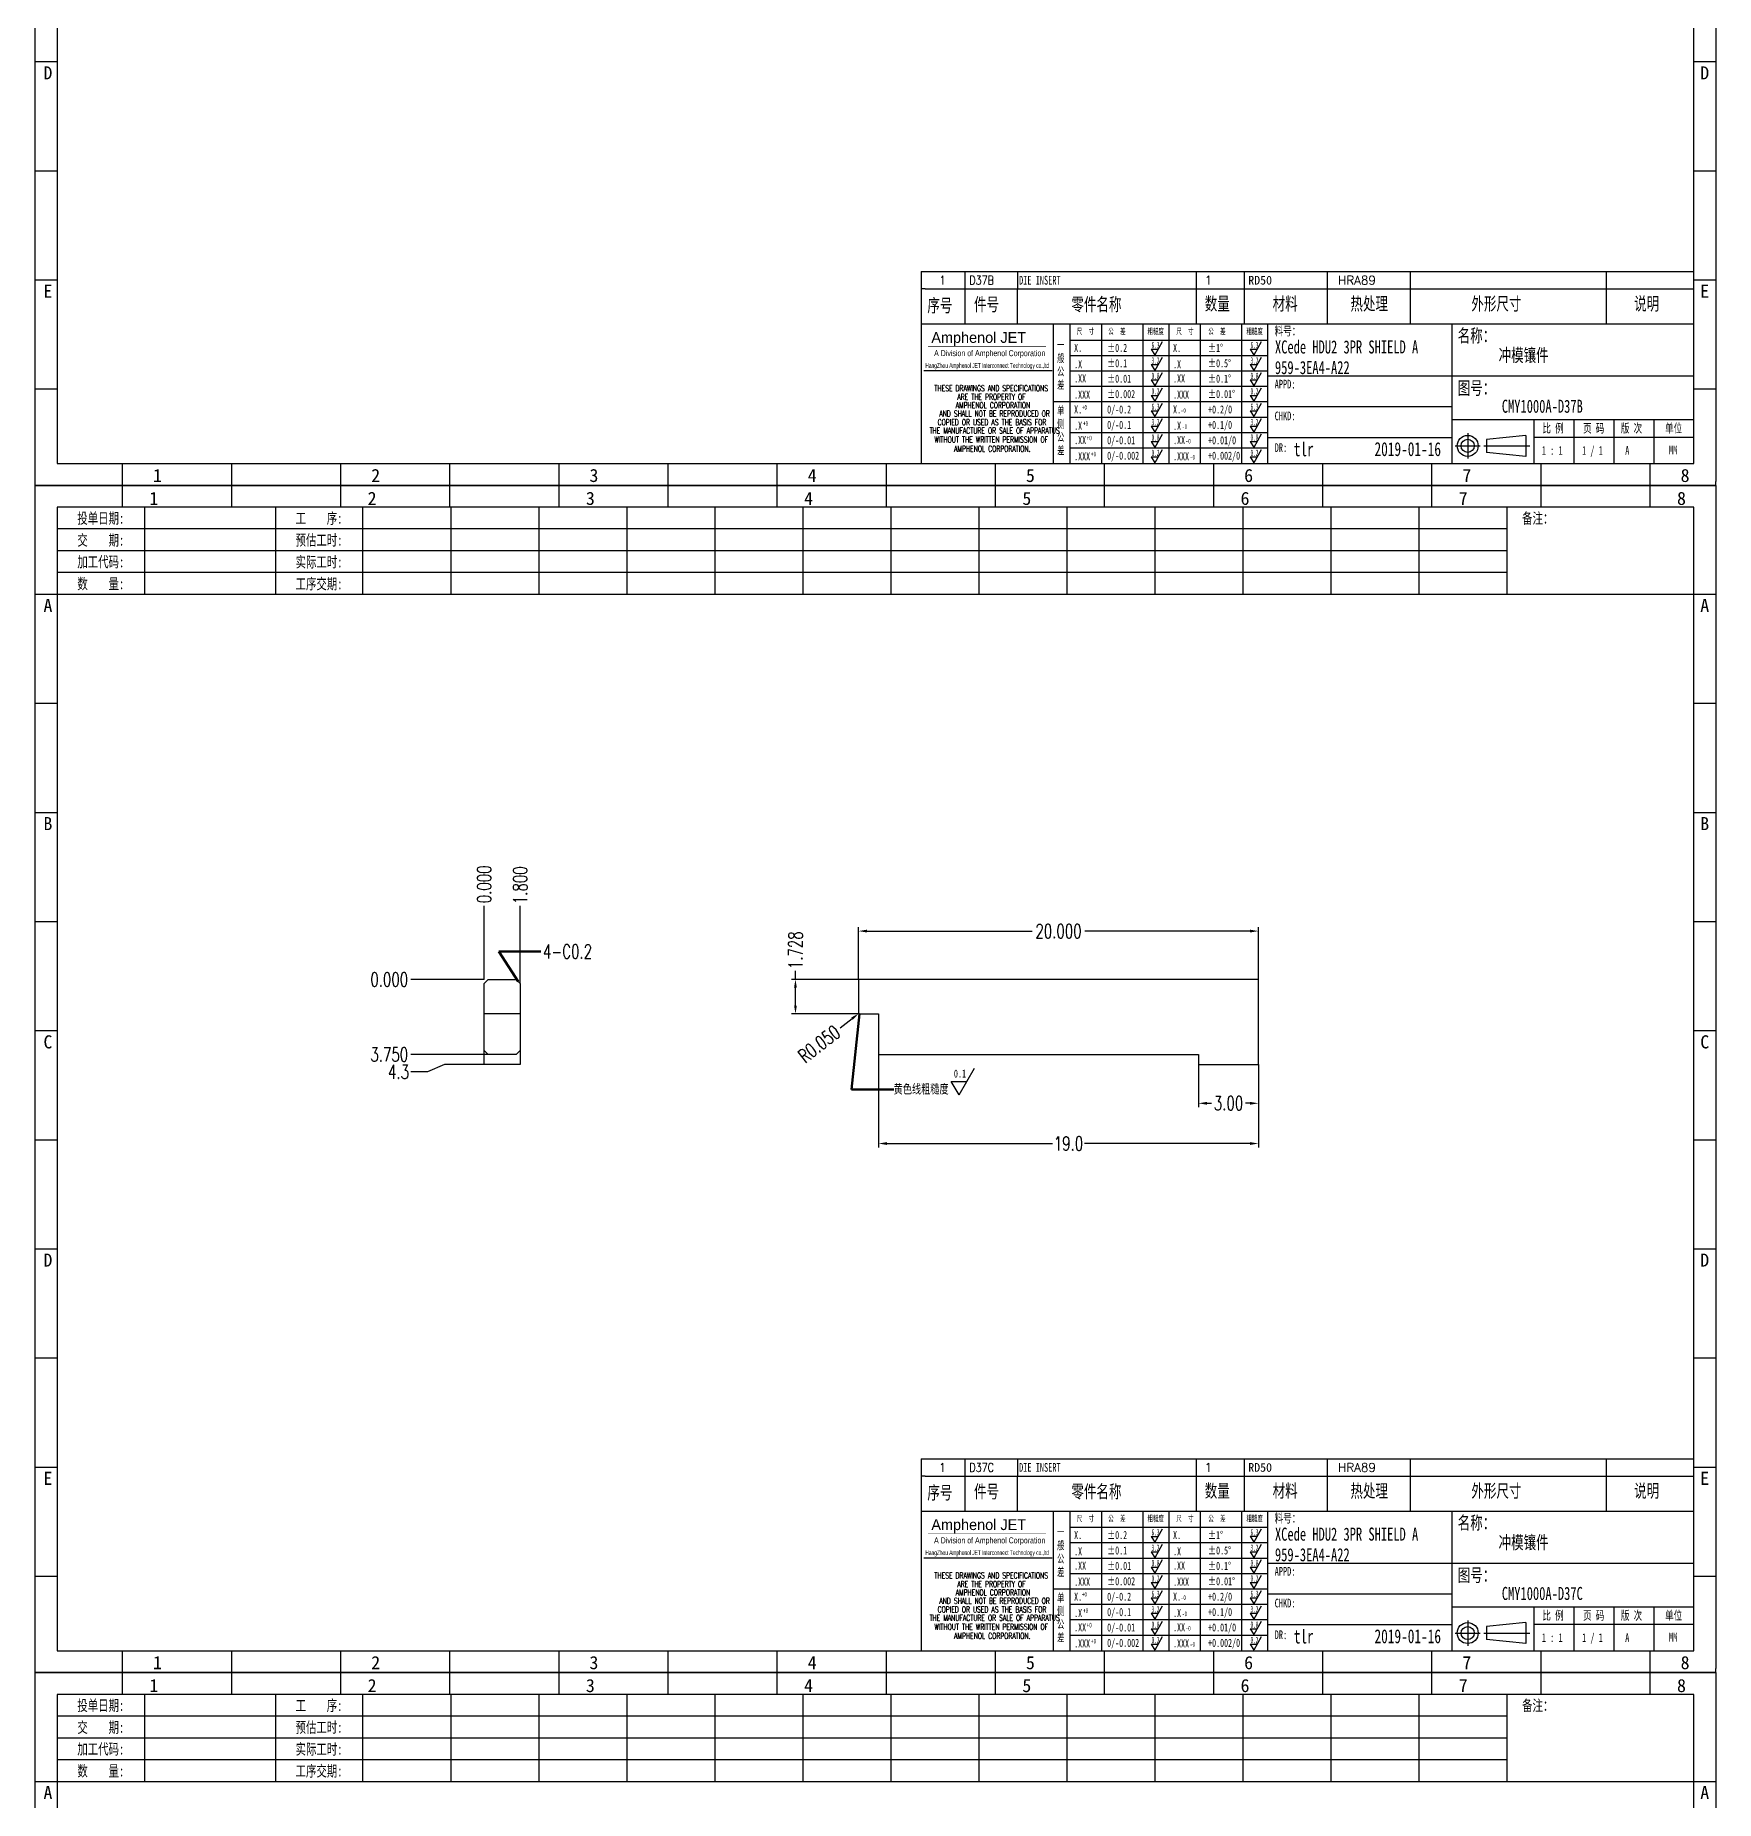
# Model space of a CAD drawing. Header units: millimetres. Extents: x -2852 to 5627, y -2271 to 1849.
# Drawn here: x -459.4 to -375.4, y -14.6 to 73.6 of the extents above; entities that cross this region are included whole.
import ezdxf
from ezdxf.enums import TextEntityAlignment as Align

# ---------------------------------------------------------------- set-up
doc = ezdxf.new("R2010")
doc.units = ezdxf.units.MM
doc.header["$PDSIZE"] = 3
for name, color, linetype in [('1', 7, 'Continuous'), ('41', 1, 'Continuous'), ('D03', 7, 'Continuous')]:
    doc.layers.add(name, color=color, linetype=linetype)
doc.styles.add('CH', font='仿宋_GB2312_0.ttf')
doc.styles.add('jet02', font='simplex.shx', dxfattribs={"width": 0.7})
doc.styles.add('SIMPLEX', font='SIMPLEX')
doc.styles.get("Standard").update_dxf_attribs({"font": '仿宋_GB2312_0.ttf', "width": 0.7})
doc.styles.add('TEXTSTYLE_1', font='TRIUMB.TTF')
doc.styles.add('TEXTSTYLE_2', font='TRIUM.TTF')
doc.styles.add('tk', font='', dxfattribs={"width": 0.7})
doc.styles.add('tk 2', font='仿宋_GB2312_0.ttf', dxfattribs={"width": 0.65})
doc.styles.add('tk 4', font='simplex.shx', dxfattribs={"width": 0.65, "bigfont": 'bigfont.shx'})
doc.styles.get('tk').set_extended_font_data('NSimSun')
doc.dimstyles.new('jet02', dxfattribs={"dimtxt": 3.5, "dimasz": 2.1, "dimexe": 1, "dimexo": 0, "dimgap": 0.5, "dimtad": 0, "dimtoh": 1, "dimdec": 3, "dimzin": 9, "dimdsep": 46, "dimtxsty": 'jet02', "dimcen": 0, "dimclrt": 256, "dimazin": 2, "dimtfac": 1, "dimtdec": 3, "dimtofl": 0, "dimtmove": 0, "dimatfit": 1, "dimfxl": 0, "dimarcsym": 0})

# ---------------------------------------------------------------- blocks, each defined once
blk = doc.blocks.new('A3-N')
at = {"layer": '1', "color": 1}
for p, q in [((0, 0), (0, 296.73)), ((0, 296.73), (420, 296.73)), ((21.82, 291.27), (21.82, 296.73)), ((49.09, 291.27), (49.09, 296.73)), ((76.36, 291.27), (76.36, 296.73)), ((103.64, 291.27), (103.64, 296.73)), ((103.64, 291.27), (103.64, 296.73)), ((103.64, 291.27), (103.64, 296.73)), ((130.91, 291.27), (130.91, 296.73)), ((158.18, 291.27), (158.18, 296.73)), ((185.45, 291.27), (185.45, 296.73)), ((212.73, 291.27), (212.73, 296.73)), ((240, 291.27), (240, 296.73)), ((267.27, 291.27), (267.27, 296.73)), ((294.55, 291.27), (294.55, 296.73)), ((321.82, 291.27), (321.82, 296.73)), ((349.09, 291.27), (349.09, 296.73)), ((376.36, 291.27), (376.36, 296.73)), ((403.64, 291.27), (403.64, 296.73)), ((420, 296.73), (420, 1)), ((5.45, 269.45), (0, 269.45)), ((420, 269.45), (414.55, 269.45)), ((5.45, 242.18), (0, 242.18)), ((420, 242.18), (414.55, 242.18)), ((5.45, 214.91), (0, 214.91)), ((420, 214.91), (414.55, 214.91)), ((5.45, 187.64), (0, 187.64)), ((420, 187.64), (414.55, 187.64)), ((5.45, 160.36), (0, 160.36)), ((420, 160.36), (414.55, 160.36)), ((5.45, 133.09), (0, 133.09)), ((420, 133.09), (414.55, 133.09)), ((5.45, 105.82), (0, 105.82)), ((420, 105.82), (414.55, 105.82)), ((5.45, 78.55), (0, 78.55)), ((420, 78.55), (414.55, 78.55)), ((5.45, 51.27), (0, 51.27)), ((222.45, 49.09), (221.45, 49.09)), ((221.45, 49.09), (221.45, 40.36)), ((222.45, 49.09), (414.55, 49.09)), ((232.36, 49.09), (232.36, 40.36)), ((245.45, 49.09), (245.45, 40.36)), ((290.18, 49.09), (290.18, 40.36)), ((302.18, 49.09), (302.18, 40.36)), ((322.91, 49.09), (322.91, 40.36)), ((343.64, 49.09), (343.64, 40.36)), ((392.73, 40.36), (392.73, 49.09)), ((420, 51.27), (414.55, 51.27)), ((258.55, 40.36), (258.55, 5.44)), ((266.45, 40.36), (266.45, 5.44)), ((276.78, 40.36), (276.78, 5.45)), ((291.18, 40.36), (291.18, 5.45)), ((301.51, 40.37), (301.51, 5.46)), ((308.01, 40.36), (308.01, 5.45)), ((354.09, 40.36), (354.09, 5.45)), ((308.01, 32.39), (258.55, 32.39)), ((308.01, 28.54), (258.55, 28.54)), ((414.55, 27.27), (308.01, 27.27)), ((5.45, 24), (0, 24)), ((308.01, 24.69), (258.55, 24.69)), ((420, 24), (414.55, 24)), ((354.09, 19.63), (308.01, 19.63)), ((308.01, 16.99), (258.55, 16.99)), ((414.55, 16.36), (354.09, 16.36)), ((374.55, 16.36), (374.55, 5.45)), ((384.55, 16.36), (384.55, 5.45)), ((394.55, 16.36), (394.55, 5.45)), ((404.55, 16.36), (404.55, 5.45)), ((308.01, 13.14), (258.55, 13.14)), ((308.01, 9.29), (258.55, 9.29)), ((308.01, 11.99), (354.09, 11.99)), ((372.51, 12.49), (362.69, 11.5)), ((362.69, 11.5), (362.69, 8.23)), ((372.51, 12.49), (372.51, 7.25)), ((414.55, 12), (374.55, 12)), ((21.82, 0), (21.82, 5.45)), ((49.09, 0), (49.09, 5.45)), ((76.36, 0), (76.36, 5.45)), ((103.64, 0), (103.64, 5.45)), ((130.91, 0), (130.91, 5.45)), ((158.18, 0), (158.18, 5.45)), ((185.45, 0), (185.45, 5.45)), ((212.73, 0), (212.73, 5.45)), ((240, 0), (240, 5.45)), ((267.27, 0), (267.27, 5.45)), ((294.55, 0), (294.55, 5.45)), ((321.82, 0), (321.82, 5.45)), ((349.09, 0), (349.09, 5.45)), ((372.51, 7.25), (362.69, 8.23)), ((376.36, 0), (376.36, 5.45)), ((403.64, 0), (403.64, 5.45)), ((1, 0), (0, 0)), ((420, 0), (1, 0)), ((420, 0), (420, 1))]:
    blk.add_line(p, q, dxfattribs=at)
at = {"layer": '1'}
for p, q in [((414.55, 278.18), (414.55, 284.73)), ((221.45, 40.36), (221.45, 5.45)), ((221.45, 40.36), (414.55, 40.36)), ((221.45, 40.36), (414.55, 40.36)), ((254.41, 40.36), (254.41, 5.45)), ((283.28, 40.36), (283.28, 5.45)), ((308.01, 36.24), (258.55, 36.24)), ((222.08, 28.67), (254.12, 28.67)), ((308.01, 20.84), (254.41, 20.84))]:
    blk.add_line(p, q, dxfattribs=at)
at = {"layer": '1', "color": 1, "ltscale": 0.05}
for p, q in [((281.68, 35.84), (279.79, 32.56)), ((306.41, 35.84), (304.52, 32.56)), ((278.93, 34.04), (279.79, 32.56)), ((278.93, 34.04), (280.65, 34.04)), ((281.68, 31.99), (279.79, 28.71)), ((303.66, 34.05), (304.52, 32.56)), ((303.66, 34.05), (305.38, 34.05)), ((306.41, 31.99), (304.52, 28.71)), ((278.93, 30.19), (279.79, 28.71)), ((278.93, 30.19), (280.65, 30.19)), ((281.68, 28.14), (279.79, 24.86)), ((303.66, 30.2), (305.38, 30.2)), ((303.66, 30.2), (304.52, 28.71)), ((306.41, 28.14), (304.52, 24.86)), ((278.93, 26.34), (279.79, 24.86)), ((278.93, 26.34), (280.65, 26.34)), ((278.93, 22.49), (280.65, 22.49)), ((278.93, 22.49), (279.79, 21.01)), ((281.68, 24.29), (279.79, 21.01)), ((303.66, 26.35), (304.52, 24.86)), ((303.66, 26.35), (305.38, 26.35)), ((303.66, 22.5), (305.38, 22.5)), ((303.66, 22.5), (304.52, 21.01)), ((306.41, 24.29), (304.52, 21.01)), ((278.93, 18.66), (279.79, 17.17)), ((278.93, 18.66), (280.65, 18.66)), ((281.68, 20.45), (279.79, 17.17)), ((303.66, 18.66), (304.52, 17.18)), ((303.66, 18.66), (305.38, 18.66)), ((306.41, 20.46), (304.52, 17.18)), ((278.93, 14.81), (280.65, 14.81)), ((278.93, 14.81), (279.79, 13.32)), ((281.68, 16.6), (279.79, 13.32)), ((303.66, 14.81), (305.38, 14.81)), ((303.66, 14.81), (304.52, 13.33)), ((306.41, 16.61), (304.52, 13.33)), ((278.93, 10.96), (279.79, 9.47)), ((278.93, 10.96), (280.65, 10.96)), ((281.68, 12.75), (279.79, 9.47)), ((281.68, 8.9), (279.79, 5.62)), ((303.66, 10.96), (304.52, 9.48)), ((303.66, 10.96), (305.38, 10.96)), ((306.41, 12.76), (304.52, 9.48)), ((306.41, 8.91), (304.52, 5.63)), ((278.93, 7.11), (279.79, 5.62)), ((278.93, 7.11), (280.65, 7.11)), ((303.66, 7.11), (305.38, 7.11)), ((303.66, 7.11), (304.52, 5.63))]:
    blk.add_line(p, q, dxfattribs=at)
at = {"layer": '1', "color": 1, "ltscale": 0.1}
for p, q in [((354.86, 9.87), (361.17, 9.87)), ((358.01, 13.02), (358.01, 6.71)), ((362.03, 9.87), (373.54, 9.87))]:
    blk.add_line(p, q, dxfattribs=at)
at = {"layer": '1'}
blk.add_lwpolyline([(221.45, 5.45), (414.55, 5.45), (414.55, 291.27), (5.45, 291.27), (5.45, 5.45), (414.55, 5.45)], dxfattribs=at)
at = {"layer": '1', "color": 7, "linetype": 'Continuous', "const_width": 0.123}
blk.add_lwpolyline([(223.11, 34.74), (252.6, 34.76)], dxfattribs=at)
at = {"layer": '1', "color": 1}
for radius in [2.62, 1.64]:
    blk.add_circle((358.01, 9.87), radius, dxfattribs=at)
at = {"layer": '41'}
for p, q in [((27.27, 291.27), (27.27, 269.45)), ((60, 291.27), (60, 269.45)), ((81.82, 291.27), (81.82, 269.45)), ((103.82, 291.27), (103.82, 269.45)), ((125.82, 291.27), (125.82, 269.45)), ((147.82, 291.27), (147.82, 269.45)), ((169.82, 291.27), (169.82, 269.45)), ((191.82, 291.27), (191.82, 269.45)), ((213.82, 291.27), (213.82, 269.45)), ((235.82, 291.27), (235.82, 269.45)), ((257.82, 291.27), (257.82, 269.45)), ((279.82, 291.27), (279.82, 269.45)), ((301.82, 291.27), (301.82, 269.45)), ((323.82, 291.27), (323.82, 269.45)), ((345.82, 291.27), (345.82, 269.45)), ((367.82, 291.27), (367.82, 269.45)), ((367.82, 285.82), (5.45, 285.82)), ((367.82, 280.36), (5.45, 280.36)), ((367.82, 274.91), (5.45, 274.91)), ((414.55, 269.45), (5.45, 269.45))]:
    blk.add_line(p, q, dxfattribs=at)
at = {"layer": '1', "color": 1}
for s, p in [('1', (29.64, 295.11)), ('2', (84.18, 295.11)), ('3', (138.73, 295.11)), ('4', (193.27, 295.11)), ('5', (247.82, 295.11)), ('6', (302.36, 295.11)), ('7', (356.91, 295.11)), ('8', (411.45, 295.11)), ('1', (30.53, 4.11)), ('2', (85.08, 4.11)), ('3', (139.62, 4.11)), ('4', (194.17, 4.11)), ('5', (248.72, 4.11)), ('6', (303.26, 4.11)), ('7', (357.81, 4.11)), ('8', (412.35, 4.11))]:
    blk.add_text(s, height=3.27, dxfattribs=at).set_placement(p, align=Align.TOP_CENTER)
at = {"layer": '1', "style": 'tk', "width": 0.7}
for s, p in [('投单日期:', (16.36, 288.55)), ('工    序:', (70.91, 288.55)), ('备注：', (375.51, 288.55)), ('交    期:', (16.36, 283.09)), ('预估工时:', (70.91, 283.09)), ('加工代码:', (16.36, 277.64)), ('实际工时:', (70.91, 277.64)), ('数    量:', (16.36, 272.18)), ('工序交期:', (70.91, 272.18))]:
    blk.add_text(s, height=2.727, dxfattribs=at).set_placement(p, align=Align.MIDDLE)
at = {"layer": '1', "color": 1}
for s, p in [('A', (2.04, 268.36)), ('B', (2.04, 213.82)), ('C', (2.04, 159.27)), ('D', (2.04, 104.73)), ('E', (2.04, 50.18))]:
    blk.add_text(s, height=3.27, dxfattribs=at).set_placement(p, align=Align.TOP_LEFT)
for s, p in [('A', (418.37, 268.36)), ('B', (418.37, 213.82)), ('C', (418.37, 159.27)), ('D', (418.37, 104.73)), ('E', (418.37, 50.18))]:
    blk.add_text(s, height=3.27, dxfattribs=at).set_placement(p, align=Align.TOP_RIGHT)
at = {"layer": '1', "color": 1, "style": 'tk 2', "width": 0.7}
for s, height, p in [('序号', 3.273, (222.96, 43.34)), ('件号', 3.273, (234.62, 43.61)), ('零件名称', 3.273, (258.97, 43.61)), ('数量', 3.273, (292.3, 43.78)), ('材料', 3.273, (309.27, 43.78)), ('热处理', 3.273, (328.71, 43.78)), ('外形尺寸', 3.273, (358.94, 43.78)), ('说明', 3.273, (399.61, 43.78)), ('料号：', 2.182, (309.77, 37.46)), ('名称：', 3.273, (355.52, 35.79)), ('图号：', 3.273, (355.52, 22.7)), ('比 例', 2.182, (376.69, 13.18)), ('页 码', 2.182, (386.85, 13.18)), ('版 次', 2.182, (396.31, 13.18)), ('单位', 2.182, (407.35, 13.18))]:
    blk.add_text(s, height=height, dxfattribs=at).set_placement(p)
at = {"layer": '1', "color": 7, "linetype": 'Continuous', "style": 'TEXTSTYLE_1'}
blk.add_text('Amphenol JET', height=2.7, dxfattribs=at).set_placement((223.96, 35.61))
at = {"layer": '1', "color": 1, "style": 'tk 2', "width": 0.7}
for s, p in [('X.', (259.64, 34.37)), ('%%P0.2', (267.9, 34.37)), ('X.', (284.37, 34.37)), ('%%P1%%D', (293.12, 34.37)), ('.X', (259.64, 30.28)), ('%%P0.1', (267.9, 30.52)), ('.X', (284.37, 30.28)), ('%%P0.5%%D', (293.12, 30.52)), ('.XX', (259.64, 26.71)), ('%%P0.01', (267.9, 26.67)), ('.XX', (284.37, 26.71)), ('%%P0.1%%D', (293.12, 26.67)), ('.XXX', (259.64, 22.68)), ('%%P0.002', (267.9, 22.82)), ('.XXX', (284.37, 22.68)), ('%%P0.01%%D', (293.12, 22.82)), ('X.', (259.64, 18.97)), ('0/-0.2', (267.9, 18.97)), ('X.', (284.37, 18.97)), ('+0.2/0', (293.12, 18.97)), ('.X', (259.64, 14.88)), ('0/-0.1', (267.9, 15.12)), ('.X', (284.37, 14.88)), ('+0.1/0', (293.12, 15.12)), ('.XX', (259.64, 11.31)), ('0/-0.01', (267.9, 11.27)), ('.XX', (284.37, 11.31)), ('+0.01/0', (293.12, 11.27)), ('.XXX', (259.64, 7.28)), ('0/-0.002', (267.9, 7.42)), ('.XXX', (284.37, 7.28)), ('+0.002/0', (293.12, 7.42))]:
    blk.add_text(s, height=2, dxfattribs=at).set_placement(p, align=Align.MIDDLE_LEFT)
at = {"layer": '1', "color": 1, "ltscale": 0.05, "style": 'tk 2', "width": 0.5}
for s, p in [('6.3', (279.01, 34.26)), ('6.3', (303.74, 34.27)), ('3.2', (279.01, 30.41)), ('3.2', (303.74, 30.42)), ('0.8', (279.01, 26.56)), ('0.8', (303.74, 26.57)), ('0.2', (279.01, 22.71)), ('0.2', (303.74, 22.72)), ('6.3', (279.01, 18.87)), ('6.3', (303.74, 18.88)), ('3.2', (279.01, 15.02)), ('3.2', (303.74, 15.03)), ('0.8', (279.01, 11.17)), ('0.2', (279.01, 7.32)), ('0.8', (303.74, 11.18)), ('0.2', (303.74, 7.33))]:
    blk.add_text(s, height=1.6, dxfattribs=at).set_placement(p)
at = {"layer": '1', "color": 7, "linetype": 'Continuous'}
for s, height, style, width, p in [('A Division of Amphenol Corporation', 1.5, 'TEXTSTYLE_2', 0.7, (224.64, 32.29)), ('HangZhou Amphenol JET Interconnect Technology co.,ltd ', 1.2, 'TEXTSTYLE_2', 0.6, (222.47, 29.36)), ('THESE DRAWINGS AND SPECIFICATIONS', 1.5, 'tk 4', 0.6, (224.73, 23.52)), ('ARE THE PROPERTY OF', 1.5, 'tk 4', 0.6, (230.45, 21.35)), ('AND SHALL NOT BE REPRODUCED OR', 1.5, 'tk 4', 0.6, (225.95, 17.17)), ('AMPHENOL CORPORATION', 1.5, 'tk 4', 0.6, (230.04, 19.27)), ('THE MANUFACTURE OR SALE OF APPARATUS', 1.5, 'tk 4', 0.6, (223.5, 12.92)), ('COPIED OR USED AS THE BASIS FOR', 1.5, 'tk 4', 0.6, (225.54, 15.02)), ('WITHOUT THE WRITTEN PERMISSION OF', 1.5, 'tk 4', 0.6, (224.73, 10.67)), ('AMPHENOL CORPORATION.', 1.5, 'tk 4', 0.6, (229.63, 8.4))]:
    blk.add_text(s, height=height, dxfattribs=dict(at, style=style, width=width)).set_placement(p)
at = {"layer": '1', "style": 'tk 2', "width": 0.7}
for s, p in [('APPD:', (309.77, 24.21)), ('CHKD:', (309.77, 16.27)), ('DR:', (309.77, 8.35))]:
    blk.add_text(s, height=2.182, dxfattribs=at).set_placement(p)
at = {"layer": '1', "color": 7, "style": 'tk 2', "width": 0.7}
blk.add_text('MM', height=2.182, dxfattribs=at).set_placement((408.31, 7.75))
at = {"layer": '1', "color": 1, "ltscale": 0.05, "char_height": 1.5, "width": 6.3627, "attachment_point": 1, "style": 'tk 2'}
for s, insert in [('尺  寸', (260.31, 39.25)), ('公  差', (268.17, 39.25)), ('粗糙度', (277.98, 39.25)), ('尺  寸', (285.2, 39.25)), ('公  差', (293.18, 39.25)), ('粗糙度', (302.71, 39.26))]:
    blk.add_mtext(s, dxfattribs=dict(at, insert=insert))
at = {"layer": '1', "ltscale": 0.05, "char_height": 2, "width": 2.5195, "attachment_point": 1, "style": 'tk 2'}
for s, insert in [('一般公差', (255.39, 36.11)), ('单侧公差', (255.39, 19.71))]:
    blk.add_mtext(s, dxfattribs=dict(at, insert=insert))
at = {"layer": '1', "color": 1, "ltscale": 0.05, "char_height": 1.2, "width": 5.1396, "attachment_point": 1, "line_spacing_factor": 0.8, "style": 'tk 2'}
for s, insert in [('+0', (261.58, 20.13)), ('-0', (286.31, 19.33)), ('+0', (261.88, 16.09)), ('-0', (286.61, 15.29)), ('+0', (262.79, 12.45)), ('-0', (287.51, 11.65)), ('+0', (263.87, 8.44)), ('-0', (288.59, 7.64))]:
    blk.add_mtext(s, dxfattribs=dict(at, insert=insert))
at = {"layer": '1', "style": 'tk 2', "width": 0.7}
for tag, p in [('PATR-NO1', (309.84, 32.96)), ('PATR-NO2', (309.84, 27.81)), ('TITLE', (365.74, 30.9)), ('DWG-NO:', (366.54, 18.14))]:
    blk.add_attdef(tag, p, '', height=3.27, dxfattribs=at)
at = {"layer": '1', "color": 1, "style": 'tk 2', "width": 0.7}
for tag, p in [('DRAW', (314.55, 7.27)), ('DATE', (334.72, 7.32))]:
    blk.add_attdef(tag, p, '', height=3.49, dxfattribs=at)
at = {"layer": '1', "style": 'tk 2', "width": 0.7}
for tag, p in [('SCALE', (376.55, 8.73)), ('SHEET', (386.6, 8.72)), ('REV', (397.38, 8.73))]:
    blk.add_attdef(tag, text='', height=2.18, dxfattribs=at).set_placement(p, align=Align.MIDDLE_LEFT)
blk = doc.blocks.new('FB3')
at = {"layer": '1', "color": 1}
for p, q in [((0, 4.36), (193.09, 4.36)), ((0, 4.36), (0, 0)), ((10.91, 4.36), (10.91, 0)), ((24, 4.36), (24, 0)), ((68.73, 4.36), (68.73, 0)), ((80.73, 4.36), (80.73, 0)), ((101.45, 4.36), (101.45, 0)), ((122.18, 4.36), (122.18, 0)), ((171.27, 0), (171.27, 4.36))]:
    blk.add_line(p, q, dxfattribs=at)
at = {"layer": '1'}
for tag, style, p in [('ITEM', 'SIMPLEX', (4.36, 2.18)), ('PARTNO', 'SIMPLEX', (12, 2.18)), ('QTY', 'SIMPLEX', (74.18, 2.18)), ('MATL', 'CH', (81.72, 2.18)), ('FINISH', 'SIMPLEX', (104.17, 2.18)), ('SPEC', 'SIMPLEX', (130.91, 2.18)), ('REMARK', 'SIMPLEX', (174.06, 2.18))]:
    blk.add_attdef(tag, text='', height=2.18, dxfattribs=dict(at, style=style)).set_placement(p, align=Align.MIDDLE_LEFT)
at = {"layer": '1', "style": 'tk', "width": 0.7}
blk.add_attdef('DIE', text='', height=2.18, dxfattribs=at).set_placement((24.43, 2.18), align=Align.MIDDLE_LEFT)
blk = doc.blocks.new('*D3056')
at = {"layer": '41', "ltscale": 0.05}
blk.add_line((478.234, -2426), (474.565, -2426), dxfattribs=at)
at = {"layer": 'Defpoints', "color": 0, "ltscale": 0.05}
for p in [(474.565, -2426), (478.234, -2426), (478.234, -2426)]:
    blk.add_point(p, dxfattribs=at)
at = {"layer": '41', "ltscale": 0.05, "insert": (473.485, -2426), "char_height": 0.7, "attachment_point": 5, "style": 'jet02'}
blk.add_mtext('0.000', dxfattribs=at)
blk = doc.blocks.new('*D3057')
at = {"layer": '41', "ltscale": 0.05}
for p, q in [((476.245, -2430.25), (475.405, -2430.625)), ((478.234, -2430.25), (476.245, -2430.25)), ((475.405, -2430.625), (474.565, -2430.625))]:
    blk.add_line(p, q, dxfattribs=at)
at = {"layer": 'Defpoints', "color": 0, "ltscale": 0.05}
for p in [(478.234, -2426), (478.234, -2430.25), (474.565, -2430.625)]:
    blk.add_point(p, dxfattribs=at)
at = {"layer": '41', "ltscale": 0.05, "insert": (473.951, -2430.625), "char_height": 0.7, "attachment_point": 5, "style": 'jet02'}
blk.add_mtext('4.3', dxfattribs=at)
blk = doc.blocks.new('*D3058')
at = {"layer": '41', "ltscale": 0.05}
blk.add_line((478.434, -2429.75), (474.565, -2429.75), dxfattribs=at)
at = {"layer": 'Defpoints', "color": 0, "ltscale": 0.05}
for p in [(478.234, -2426), (474.565, -2429.75), (478.434, -2429.75)]:
    blk.add_point(p, dxfattribs=at)
at = {"layer": '41', "ltscale": 0.05, "insert": (473.485, -2429.75), "char_height": 0.7, "attachment_point": 5, "style": 'jet02'}
blk.add_mtext('3.750', dxfattribs=at)
blk = doc.blocks.new('*D3059')
at = {"layer": '41', "ltscale": 0.05}
blk.add_line((478.234, -2426), (478.234, -2422.33), dxfattribs=at)
at = {"layer": 'Defpoints', "color": 0, "ltscale": 0.05}
for p in [(478.234, -2422.33), (478.234, -2426), (478.234, -2426)]:
    blk.add_point(p, dxfattribs=at)
at = {"layer": '41', "ltscale": 0.05, "insert": (478.234, -2421.25), "char_height": 0.7, "attachment_point": 5, "rotation": 90, "style": 'jet02'}
blk.add_mtext('0.000', dxfattribs=at)
blk = doc.blocks.new('*D3060')
at = {"layer": '41', "ltscale": 0.05}
blk.add_line((480.034, -2426.2), (480.034, -2422.33), dxfattribs=at)
at = {"layer": 'Defpoints', "color": 0, "ltscale": 0.05}
for p in [(480.034, -2422.33), (478.234, -2426), (480.034, -2426.2)]:
    blk.add_point(p, dxfattribs=at)
at = {"layer": '41', "ltscale": 0.05, "insert": (480.034, -2421.297), "char_height": 0.7, "attachment_point": 5, "rotation": 90, "style": 'jet02'}
blk.add_mtext('1.800', dxfattribs=at)
blk = doc.blocks.new('*D3061')
at = {"layer": '41', "ltscale": 0.05}
for p, q in [((496.941, -2426), (496.941, -2423.387)), ((497.361, -2423.587), (505.628, -2423.587)), ((516.521, -2423.587), (508.255, -2423.587)), ((516.941, -2426), (516.941, -2423.387))]:
    blk.add_line(p, q, dxfattribs=at)
for points in [[(497.361, -2423.517), (497.361, -2423.657), (496.941, -2423.587)], [(516.521, -2423.517), (516.521, -2423.657), (516.941, -2423.587)]]:
    blk.add_solid(points, dxfattribs=at)
at = {"layer": 'Defpoints', "color": 0, "ltscale": 0.05}
for p in [(496.941, -2423.587), (496.941, -2426), (516.941, -2426)]:
    blk.add_point(p, dxfattribs=at)
at = {"layer": '41', "ltscale": 0.05, "insert": (506.941, -2423.587), "char_height": 0.7, "attachment_point": 5, "style": 'jet02'}
blk.add_mtext('20.000', dxfattribs=at)
blk = doc.blocks.new('*D3062')
at = {"layer": '41', "ltscale": 0.05}
for p, q in [((513.941, -2430.25), (513.941, -2432.397)), ((516.941, -2430.25), (516.941, -2432.397)), ((514.361, -2432.197), (514.595, -2432.197)), ((516.521, -2432.197), (516.288, -2432.197))]:
    blk.add_line(p, q, dxfattribs=at)
for points in [[(514.361, -2432.127), (514.361, -2432.267), (513.941, -2432.197)], [(516.521, -2432.127), (516.521, -2432.267), (516.941, -2432.197)]]:
    blk.add_solid(points, dxfattribs=at)
at = {"layer": 'Defpoints', "color": 0, "ltscale": 0.05}
for p in [(513.941, -2430.25), (516.941, -2430.25), (513.941, -2432.197)]:
    blk.add_point(p, dxfattribs=at)
at = {"layer": '41', "ltscale": 0.05, "insert": (515.441, -2432.197), "char_height": 0.7, "attachment_point": 5, "style": 'jet02'}
blk.add_mtext('3.00', dxfattribs=at)
blk = doc.blocks.new('*D3063')
at = {"layer": '41', "ltscale": 0.05}
for p, q in [((497.941, -2429.75), (497.941, -2434.408)), ((516.941, -2430.25), (516.941, -2434.408)), ((498.361, -2434.208), (506.641, -2434.208)), ((516.521, -2434.208), (508.241, -2434.208))]:
    blk.add_line(p, q, dxfattribs=at)
for points in [[(498.361, -2434.138), (498.361, -2434.278), (497.941, -2434.208)], [(516.521, -2434.138), (516.521, -2434.278), (516.941, -2434.208)]]:
    blk.add_solid(points, dxfattribs=at)
at = {"layer": 'Defpoints', "color": 0, "ltscale": 0.05}
for p in [(497.941, -2429.75), (516.941, -2430.25), (516.941, -2434.208)]:
    blk.add_point(p, dxfattribs=at)
at = {"layer": '41', "ltscale": 0.05, "insert": (507.441, -2434.208), "char_height": 0.7, "attachment_point": 5, "style": 'jet02'}
blk.add_mtext('19.0', dxfattribs=at)
blk = doc.blocks.new('*D3064')
at = {"layer": '41', "ltscale": 0.05}
for p, q in [((493.792, -2426), (493.792, -2425.58)), ((496.941, -2426), (493.592, -2426)), ((493.792, -2427.308), (493.792, -2426.42)), ((496.991, -2427.728), (493.592, -2427.728))]:
    blk.add_line(p, q, dxfattribs=at)
for points in [[(493.722, -2426.42), (493.862, -2426.42), (493.792, -2426)], [(493.722, -2427.308), (493.862, -2427.308), (493.792, -2427.728)]]:
    blk.add_solid(points, dxfattribs=at)
at = {"layer": 'Defpoints', "color": 0, "ltscale": 0.05}
for p in [(493.792, -2426), (496.941, -2426), (496.991, -2427.728)]:
    blk.add_point(p, dxfattribs=at)
at = {"layer": '41', "ltscale": 0.05, "insert": (493.792, -2424.546), "char_height": 0.7, "attachment_point": 5, "rotation": 90, "style": 'jet02'}
blk.add_mtext('1.728', dxfattribs=at)
blk = doc.blocks.new('*D3065')
at = {"layer": '41', "ltscale": 0.05}
blk.add_line((496.026, -2428.424), (496.619, -2427.965), dxfattribs=at)
blk.add_solid([(496.577, -2427.91), (496.662, -2428.02), (496.952, -2427.708)], dxfattribs=at)
at = {"layer": 'Defpoints', "color": 0, "ltscale": 0.05}
for p in [(496.952, -2427.708), (496.991, -2427.678)]:
    blk.add_point(p, dxfattribs=at)
at = {"layer": '41', "ltscale": 0.05, "insert": (494.978, -2429.234), "char_height": 0.7, "attachment_point": 5, "rotation": 37.71044, "style": 'jet02'}
blk.add_mtext('R0.050', dxfattribs=at)

msp = doc.modelspace()

# ---------------------------------------------------------------- linework, layer by layer
at = {"layer": '1', "ltscale": 0.05}
for p, q in [((-435.1738, 24.7023), (-436.9738, 24.7023)), ((-435.1738, 22.1802), (-436.9738, 22.1802))]:
    msp.add_line(p, q, dxfattribs=at)
at = {"layer": '41', "color": 2, "ltscale": 0.05}
for p, q in [((-413.239, 20.6527), (-413.6239, 21.3193)), ((-413.6239, 21.3193), (-412.8541, 21.3193)), ((-413.239, 20.6527), (-412.4692, 21.986))]:
    msp.add_line(p, q, dxfattribs=at)
at = {"layer": 'D03', "ltscale": 0.05}
for p, q in [((-436.9738, 26.2302), (-436.7738, 26.4302)), ((-436.9738, 22.1802), (-436.9738, 26.2302)), ((-436.7738, 26.4302), (-435.3738, 26.4302)), ((-435.3738, 26.4302), (-435.1738, 26.2302)), ((-435.1738, 26.2302), (-435.1738, 22.1802)), ((-398.2664, 26.4302), (-418.2664, 26.4302)), ((-398.2664, 22.1802), (-398.2664, 26.4302)), ((-417.2664, 24.7023), (-417.2664, 22.6802)), ((-436.7738, 22.6802), (-436.9738, 22.8802)), ((-435.3738, 22.6802), (-436.7738, 22.6802)), ((-435.1738, 22.8802), (-435.3738, 22.6802)), ((-417.2664, 22.6802), (-401.2664, 22.6802)), ((-401.2664, 22.6802), (-401.2664, 22.1802)), ((-401.2664, 22.1802), (-398.2664, 22.1802))]:
    msp.add_line(p, q, dxfattribs=at)
at = {"layer": 'D03', "color": 2, "ltscale": 0.05}
for p, q in [((-418.2664, 26.4302), (-418.2664, 24.7523)), ((-418.2164, 24.7023), (-417.2664, 24.7023))]:
    msp.add_line(p, q, dxfattribs=at)
msp.add_arc((-418.2164, 24.7523), 0.05, 180, 270, dxfattribs=at)

# ---------------------------------------------------------------- block references
at = {"layer": '1', "ltscale": 0.05, "xscale": 0.2000000000000455, "yscale": 0.2000000000000455, "zscale": 0.2000000000000455}
for p, values in [((-459.4145, 51.1237), {'DWG-NO:': 'CMY1000A-D37B', 'TITLE': '冲模镶件', 'REV': 'A', 'SHEET': '1 / 1', 'DRAW': 'tlr', 'DATE': '2019-01-16', 'PATR-NO1': 'XCede HDU2 3PR SHIELD A', 'PATR-NO2': '959-3EA4-A22', 'SCALE': '1 : 1'}), ((-459.4145, -8.2217), {'DWG-NO:': 'CMY1000A-D37C', 'TITLE': '冲模镶件', 'REV': 'A', 'SHEET': '1 / 1', 'DRAW': 'tlr', 'DATE': '2019-01-16', 'PATR-NO1': 'XCede HDU2 3PR SHIELD A', 'PATR-NO2': '959-3EA4-A22', 'SCALE': '1 : 1'}), ((-459.4145, -67.5672), {'DWG-NO:': 'CMY1000A-D37D', 'TITLE': '冲模镶件', 'REV': 'A', 'SHEET': '1 / 1', 'DRAW': 'tlr', 'DATE': '2019-01-16', 'PATR-NO1': 'XCede HDU2 3PR SHIELD A', 'PATR-NO2': '959-3EA4-A22', 'SCALE': '1 : 1'})]:
    msp.add_blockref('A3-N', p, dxfattribs=at).add_auto_attribs(values)
at = {"layer": '1', "ltscale": 0.05}
ref = msp.add_blockref('FB3', (-415.1236, 60.9419), dxfattribs=dict(at, xscale=0.2000000000000455, yscale=0.2000000000000455, zscale=0.2000000000000455))
ref.add_attrib('PARTNO', 'D37B', dxfattribs={"height": 0.43636, "style": 'SIMPLEX', "width": 0.8}).set_placement((-412.7236, 61.3783), align=Align.MIDDLE_LEFT)
ref.add_attrib('ITEM', '1', dxfattribs={"height": 0.4364, "style": 'SIMPLEX'}).set_placement((-414.2509, 61.3783), align=Align.MIDDLE_LEFT)
ref.add_attrib('DIE', 'DIE INSERT', dxfattribs={"height": 0.43636, "style": 'tk', "width": 0.7}).set_placement((-410.2376, 61.3783), align=Align.MIDDLE_LEFT)
ref.add_attrib('QTY', '1', dxfattribs={"height": 0.4364, "style": 'SIMPLEX'}).set_placement((-400.9637, 61.3783), align=Align.MIDDLE_LEFT)
ref.add_attrib('MATL', 'RD50', dxfattribs={"height": 0.43636, "style": 'CH'}).set_placement((-398.7804, 61.3783), align=Align.MIDDLE_LEFT)
ref.add_attrib('FINISH', 'HRA89', dxfattribs={"height": 0.43636, "style": 'SIMPLEX'}).set_placement((-394.2891, 61.3783), align=Align.MIDDLE_LEFT)
ref = msp.add_blockref('FB3', (-415.1236, 1.5965), dxfattribs=dict(at, xscale=0.2000000000000455, yscale=0.2000000000000455, zscale=0.2000000000000455))
ref.add_attrib('PARTNO', 'D37C', dxfattribs={"height": 0.43636, "style": 'SIMPLEX', "width": 0.8}).set_placement((-412.7236, 2.0328), align=Align.MIDDLE_LEFT)
ref.add_attrib('ITEM', '1', dxfattribs={"height": 0.4364, "style": 'SIMPLEX'}).set_placement((-414.2509, 2.0328), align=Align.MIDDLE_LEFT)
ref.add_attrib('DIE', 'DIE INSERT', dxfattribs={"height": 0.43636, "style": 'tk', "width": 0.7}).set_placement((-410.2376, 2.0328), align=Align.MIDDLE_LEFT)
ref.add_attrib('QTY', '1', dxfattribs={"height": 0.4364, "style": 'SIMPLEX'}).set_placement((-400.9637, 2.0328), align=Align.MIDDLE_LEFT)
ref.add_attrib('MATL', 'RD50', dxfattribs={"height": 0.43636, "style": 'CH'}).set_placement((-398.7804, 2.0328), align=Align.MIDDLE_LEFT)
ref.add_attrib('FINISH', 'HRA89', dxfattribs={"height": 0.43636, "style": 'SIMPLEX'}).set_placement((-394.2891, 2.0328), align=Align.MIDDLE_LEFT)

# ---------------------------------------------------------------- texts
at = {"layer": '41', "color": 2, "ltscale": 0.05, "style": 'tk 2', "width": 0.65}
msp.add_text('0.1', height=0.4, dxfattribs=at).set_placement((-413.4954, 21.5191))
at = {"layer": '41', "ltscale": 0.05, "insert": (-434.0392, 27.8205), "char_height": 0.7, "attachment_point": 4, "style": 'jet02'}
msp.add_mtext('4-C0.2', dxfattribs=at)
at = {"layer": '41', "color": 2, "ltscale": 0.05, "insert": (-416.5064, 20.9273), "char_height": 0.466667, "attachment_point": 4, "style": 'jet02'}
msp.add_mtext('{\\fSimSun|b0|i0|c134|p54;黄色线粗糙度}', dxfattribs=at)

# ---------------------------------------------------------------- dimensions: what is measured, and where the dimension line sits
at = {"layer": '41', "ltscale": 0.05}
for feature_location, offset, dtype, origin, override, picture, middle, set_off in [((-436.9737515623, 26.4302410386), (0, 3.6691972415), 1, (-436.9737515623, 26.4302410386), {"dimscale": 0.2, "dimtoh": 0, "dimzin": 1, "dimclrd": 256, "dimclre": 256, "dimadec": 3, "dimazin": 0, "dimatfit": 3, "dimlwd": 65535, "dimlwe": 65535}, '*D3059', (-436.9737515623, 31.17943828), (-915.2077048823, 2452.4298167741)), ((-435.1738, 26.2302), (0, 3.8692), 1, (-436.9738, 26.4302), {"dimscale": 0.2, "dimtoh": 0, "dimzin": 1, "dimclrd": 256, "dimclre": 256, "dimadec": 3, "dimazin": 0, "dimatfit": 3, "dimlwd": 65535, "dimlwe": 65535}, '*D3060', (-435.1738, 31.1328), (-915.2077, 2452.4298)), ((-436.9737515623, 26.4302410386), (-3.6691972415, 0), 0, (-436.9737515623, 26.4302410386), {"dimscale": 0.2, "dimtoh": 0, "dimzin": 1, "dimclrd": 256, "dimclre": 256, "dimadec": 3, "dimazin": 0, "dimatfit": 3, "dimlwd": 65535, "dimlwe": 65535}, '*D3056', (-441.7229488038, 26.4302410386), (-915.2077048823, 2452.4298167741)), ((-436.7738, 22.6802), (-3.8692, 0), 0, (-436.9738, 26.4302), {"dimscale": 0.2, "dimtoh": 0, "dimzin": 1, "dimclrd": 256, "dimclre": 256, "dimadec": 3, "dimazin": 0, "dimatfit": 3, "dimlwd": 65535, "dimlwe": 65535}, '*D3058', (-441.7229, 22.6802), (-915.2077, 2452.4298)), ((-436.9737515623, 22.1802410386), (-3.6691972415, -0.375), 0, (-436.9737515623, 26.4302410386), {"dimscale": 0.2, "dimtoh": 0, "dimdec": 1, "dimzin": 1, "dimclrd": 256, "dimclre": 256, "dimadec": 1, "dimazin": 0, "dimatfit": 3, "dimlwd": 65535, "dimlwe": 65535}, '*D3057', (-441.2562821371, 21.8052410386), (-915.2077048823, 2452.4298167741))]:
    dim = msp.add_ordinate_dim(feature_location=feature_location, offset=offset, dtype=dtype, origin=origin, dimstyle='jet02', override=override, dxfattribs=at)
    dim.commit()
    dim.dimension.update_dxf_attribs({"geometry": picture, "text_midpoint": middle, "insert": set_off})
for base, p1, p2, override, picture, middle in [((-418.2664, 28.8433), (-398.2664, 26.4302), (-418.2664, 26.4302), {"dimscale": 0.2, "dimtoh": 0, "dimzin": 1, "dimclrd": 256, "dimclre": 256, "dimadec": 3, "dimazin": 0, "dimatfit": 3, "dimlwd": 65535, "dimlwe": 65535}, '*D3061', (-408.2664, 28.8433)), ((-398.2664, 18.2217), (-417.2664, 22.6802), (-398.2664, 22.1802), {"dimscale": 0.2, "dimtoh": 0, "dimdec": 1, "dimzin": 1, "dimclrd": 256, "dimclre": 256, "dimadec": 1, "dimazin": 0, "dimatfit": 3, "dimlwd": 65535, "dimlwe": 65535}, '*D3063', (-407.7664, 18.2217)), ((-401.2664, 20.2324), (-398.2664, 22.1802), (-401.2664, 22.1802), {"dimscale": 0.2, "dimtoh": 0, "dimdec": 2, "dimzin": 1, "dimclrd": 256, "dimclre": 256, "dimazin": 0, "dimatfit": 3, "dimlwd": 65535, "dimlwe": 65535}, '*D3062', (-399.7664, 20.2324))]:
    dim = msp.add_linear_dim(base=base, p1=p1, p2=p2, dimstyle='jet02', override=override, dxfattribs=at)
    dim.commit()
    dim.dimension.update_dxf_attribs({"geometry": picture, "text_midpoint": middle, "insert": (-915.2077, 2452.4298)})
dim = msp.add_linear_dim(base=(-421.416, 26.4302), p1=(-418.2164, 24.7023), p2=(-418.2664, 26.4302), angle=90, dimstyle='jet02', override={"dimscale": 0.2, "dimtoh": 0, "dimzin": 1, "dimclrd": 256, "dimclre": 256, "dimadec": 3, "dimazin": 0, "dimatfit": 3, "dimlwd": 65535, "dimlwe": 65535}, dxfattribs=at)
dim.commit()
dim.dimension.update_dxf_attribs({"geometry": '*D3064', "text_midpoint": (-421.416, 27.8836), "insert": (-915.2077, 2452.4298)})
dim = msp.add_radius_dim(center=(-418.2164, 24.7523), mpoint=(-418.2559, 24.7217), dimstyle='jet02', override={"dimscale": 0.2, "dimtoh": 0, "dimzin": 1, "dimclrd": 256, "dimclre": 256, "dimadec": 3, "dimazin": 0, "dimatfit": 3, "dimlwd": 65535, "dimlwe": 65535}, dxfattribs=at)
dim.commit()
dim.dimension.update_dxf_attribs({"geometry": '*D3065', "text_midpoint": (-420.2298, 23.1955), "dimtype": 132, "insert": (-915.2077, 2452.4298)})

# ---------------------------------------------------------------- leaders
at = {"layer": '41', "ltscale": 0.05, "annotation_type": 0, "has_hookline": 1, "hookline_direction": 0, "text_width": 2.59}
msp.add_leader([(-435.2738, 26.3302), (-436.2392, 27.8205), (-434.1392, 27.8205)], dimstyle='jet02', override={"dimscale": 0.2, "dimtoh": 0, "dimzin": 1, "dimclrd": 256, "dimclre": 256, "dimadec": 3, "dimazin": 0, "dimatfit": 3, "dimlwd": 65535, "dimlwe": 65535}, dxfattribs=at)
at = {"layer": '41', "color": 2, "ltscale": 0.05, "annotation_type": 0, "has_hookline": 1, "hookline_direction": 0, "text_width": 2.7593}
msp.add_leader([(-418.2164, 24.7023), (-418.6064, 20.9273), (-416.5064, 20.9273)], dimstyle='jet02', override={"dimscale": 0.1, "dimexe": 0, "dimgap": 0, "dimtoh": 0, "dimdec": 1, "dimzin": 1, "dimdle": 0.05, "dimclrd": 2, "dimclre": 256, "dimadec": 1, "dimazin": 0, "dimtp": 0.05, "dimtm": 0.05, "dimatfit": 3, "dimtolj": 1, "dimtzin": 0, "dimlwd": 65535}, dxfattribs=at)

doc.saveas('drawing.dxf')
